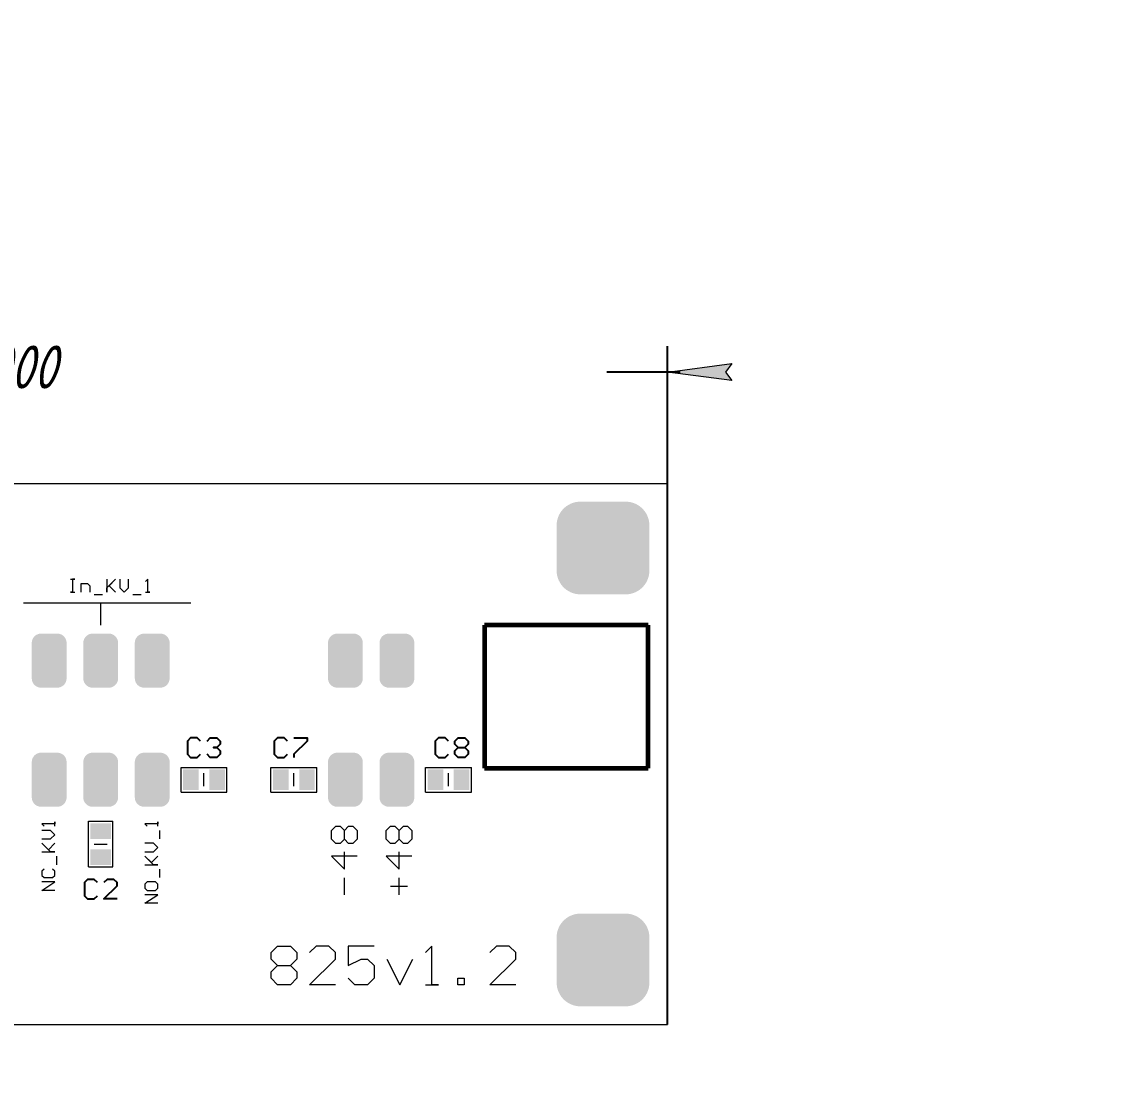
# Model space of a CAD drawing. Header units: millimetres. Extents: x 0 to 210, y 0 to 297.
# Drawn here: x 124.6 to 210, y 214.7 to 297 of the extents above; entities that cross this region are included whole.
import ezdxf

# ---------------------------------------------------------------- set-up
doc = ezdxf.new("R2010")
doc.units = ezdxf.units.MM
for name, pattern in [('K5LT32769', [0]), ('K5LT32776', [0]), ('K5LT32803', [0]), ('K5LT_BASIC', [0]), ('K5LT_THIN', [0])]:
    doc.linetypes.add(name, pattern=pattern)
doc.styles.add('KDIMTEXTSTYLE', font='GOST_AU.SHX', dxfattribs={"width": 0.96, "oblique": 15, "height": 5})
doc.dimstyles.new('KDIMSTYLE (1.00)', dxfattribs={"dimtxt": 5, "dimasz": 1, "dimexe": 2, "dimexo": 0, "dimgap": 1, "dimtad": 1, "dimtxsty": 'KDIMTEXTSTYLE', "dimsah": 1, "dimcen": 0, "dimdle": 1, "dimadec": 0, "dimazin": 0, "dimtfac": 0.667, "dimtmove": 0, "dimatfit": 3, "dimfxl": 1, "dimtvp": 1, "dimtolj": 1, "dimtzin": 0, "dimarcsym": 0})

# ---------------------------------------------------------------- blocks, each defined once
blk = doc.blocks.new('KDIMARROW_01')
blk.add_hatch(color=0).paths.add_polyline_path([(-5, -0.658), (0, 0), (-5, 0.658), (-4.5, 0)])
at = {"color": 0, "linetype": 'K5LT_THIN', "lineweight": 18}
for p, q in [((-4.5, 0), (-5, 0.658)), ((-5, 0.658), (0, 0)), ((0, 0), (-5, -0.658)), ((-5, -0.658), (-4.5, 0)), ((0, 0), (-1, 0))]:
    blk.add_line(p, q, dxfattribs=at)
blk = doc.blocks.new('U11')
at = {"color": 150, "linetype": 'K5LT_BASIC', "lineweight": 60, "true_color": 0x0080ff}
for p, q in [((173.205, 250.143), (160.505, 250.143)), ((160.505, 250.143), (160.505, 239.043)), ((173.205, 239.043), (173.205, 250.143)), ((160.505, 239.043), (173.205, 239.043))]:
    blk.add_line(p, q, dxfattribs=at)
blk = doc.blocks.new('U15')
blk.add_hatch(color=7).paths.add_polyline_path([(147.327, 238.94), (147.327, 237.346), (146.114, 237.346), (146.114, 238.94)])
blk = doc.blocks.new('U16')
blk.add_hatch(color=7).paths.add_polyline_path([(145.295, 238.94), (145.295, 237.346), (144.082, 237.346), (144.082, 238.94)])
blk = doc.blocks.new('U17')
blk.add_hatch(color=7).paths.add_polyline_path([(157.295, 238.94), (157.295, 237.346), (156.082, 237.346), (156.082, 238.94)])
blk = doc.blocks.new('U18')
blk.add_hatch(color=7).paths.add_polyline_path([(159.327, 238.94), (159.327, 237.346), (158.114, 237.346), (158.114, 238.94)])
blk = doc.blocks.new('U23')
blk.add_hatch(color=7).paths.add_polyline_path([(138.311, 238.94), (138.311, 237.346), (137.098, 237.346), (137.098, 238.94)])
blk = doc.blocks.new('U24')
blk.add_hatch(color=7).paths.add_polyline_path([(140.343, 238.94), (140.343, 237.346), (139.13, 237.346), (139.13, 238.94)])
blk = doc.blocks.new('U33')
for points in [[(133.513, 239.969), (133.54, 240.005), (135.865, 240.005), (135.899, 239.969)], [(133.54, 240.005), (133.596, 240.057), (135.816, 240.057), (135.865, 240.005)], [(133.596, 240.057), (133.629, 240.088), (135.776, 240.088), (135.816, 240.057)], [(133.629, 240.088), (133.693, 240.131), (135.72, 240.131), (135.776, 240.088)], [(133.693, 240.131), (133.73, 240.155), (135.674, 240.155), (135.72, 240.131)], [(133.73, 240.155), (133.803, 240.187), (135.612, 240.187), (135.674, 240.155)], [(133.803, 240.187), (133.841, 240.204), (135.56, 240.204), (135.612, 240.187)], [(133.841, 240.204), (133.922, 240.225), (135.497, 240.225), (135.56, 240.204)], [(133.922, 240.225), (133.958, 240.234), (135.434, 240.234), (135.497, 240.225)], [(133.958, 240.234), (134.061, 240.243), (135.377, 240.243), (135.434, 240.234)], [(134.061, 240.243), (134.079, 240.244), (135.329, 240.244), (135.377, 240.243)], [(133.353, 239.518), (133.354, 239.565), (136.052, 239.565), (136.056, 239.518)], [(133.353, 236.768), (133.353, 239.518), (136.056, 239.518), (136.056, 236.768)], [(133.354, 239.565), (133.365, 239.639), (136.046, 239.639), (136.052, 239.565)], [(133.365, 239.639), (133.372, 239.685), (136.034, 239.685), (136.046, 239.639)], [(133.372, 239.685), (133.396, 239.756), (136.016, 239.756), (136.034, 239.685)], [(133.396, 239.756), (133.41, 239.801), (135.996, 239.801), (136.016, 239.756)], [(133.41, 239.801), (133.445, 239.867), (135.966, 239.867), (135.996, 239.801)], [(133.445, 239.867), (133.467, 239.908), (135.939, 239.908), (135.966, 239.867)], [(133.467, 239.908), (133.513, 239.969), (135.899, 239.969), (135.939, 239.908)], [(133.357, 236.72), (133.353, 236.768), (136.056, 236.768), (136.054, 236.72)], [(133.363, 236.647), (133.357, 236.72), (136.054, 236.72), (136.043, 236.647)], [(133.375, 236.6), (133.363, 236.647), (136.043, 236.647), (136.036, 236.6)], [(133.393, 236.529), (133.375, 236.6), (136.036, 236.6), (136.013, 236.529)], [(133.413, 236.485), (133.393, 236.529), (136.013, 236.529), (135.999, 236.485)], [(133.442, 236.418), (133.413, 236.485), (135.999, 236.485), (135.964, 236.418)], [(133.469, 236.378), (133.442, 236.418), (135.964, 236.418), (135.942, 236.378)], [(133.509, 236.317), (133.469, 236.378), (135.942, 236.378), (135.896, 236.317)], [(133.543, 236.281), (133.509, 236.317), (135.896, 236.317), (135.869, 236.281)], [(133.592, 236.229), (133.543, 236.281), (135.869, 236.281), (135.813, 236.229)], [(133.633, 236.198), (133.592, 236.229), (135.813, 236.229), (135.78, 236.198)], [(133.689, 236.155), (133.633, 236.198), (135.78, 236.198), (135.715, 236.155)], [(133.735, 236.131), (133.689, 236.155), (135.715, 236.155), (135.679, 236.131)], [(133.797, 236.099), (133.735, 236.131), (135.679, 236.131), (135.606, 236.099)], [(133.849, 236.082), (133.797, 236.099), (135.606, 236.099), (135.568, 236.082)], [(133.912, 236.061), (133.849, 236.082), (135.568, 236.082), (135.487, 236.061)], [(133.975, 236.051), (133.912, 236.061), (135.487, 236.061), (135.45, 236.051)], [(134.032, 236.043), (133.975, 236.051), (135.45, 236.051), (135.348, 236.043)], [(134.079, 236.041), (134.032, 236.043), (135.348, 236.043), (135.329, 236.041)]]:
    blk.add_hatch(color=7).paths.add_polyline_path(points)
blk = doc.blocks.new('U34')
for points in [[(129.513, 239.969), (129.54, 240.005), (131.865, 240.005), (131.899, 239.969)], [(129.54, 240.005), (129.596, 240.057), (131.816, 240.057), (131.865, 240.005)], [(129.596, 240.057), (129.629, 240.088), (131.776, 240.088), (131.816, 240.057)], [(129.629, 240.088), (129.693, 240.131), (131.72, 240.131), (131.776, 240.088)], [(129.693, 240.131), (129.73, 240.155), (131.674, 240.155), (131.72, 240.131)], [(129.73, 240.155), (129.803, 240.187), (131.612, 240.187), (131.674, 240.155)], [(129.803, 240.187), (129.841, 240.204), (131.56, 240.204), (131.612, 240.187)], [(129.841, 240.204), (129.922, 240.225), (131.497, 240.225), (131.56, 240.204)], [(129.922, 240.225), (129.958, 240.234), (131.434, 240.234), (131.497, 240.225)], [(129.958, 240.234), (130.061, 240.243), (131.377, 240.243), (131.434, 240.234)], [(130.061, 240.243), (130.079, 240.244), (131.329, 240.244), (131.377, 240.243)], [(129.353, 239.518), (129.354, 239.565), (132.052, 239.565), (132.056, 239.518)], [(129.353, 236.768), (129.353, 239.518), (132.056, 239.518), (132.056, 236.768)], [(129.354, 239.565), (129.365, 239.639), (132.046, 239.639), (132.052, 239.565)], [(129.365, 239.639), (129.372, 239.685), (132.034, 239.685), (132.046, 239.639)], [(129.372, 239.685), (129.396, 239.756), (132.016, 239.756), (132.034, 239.685)], [(129.396, 239.756), (129.41, 239.801), (131.996, 239.801), (132.016, 239.756)], [(129.41, 239.801), (129.445, 239.867), (131.966, 239.867), (131.996, 239.801)], [(129.445, 239.867), (129.467, 239.908), (131.939, 239.908), (131.966, 239.867)], [(129.467, 239.908), (129.513, 239.969), (131.899, 239.969), (131.939, 239.908)], [(129.357, 236.72), (129.353, 236.768), (132.056, 236.768), (132.054, 236.72)], [(129.363, 236.647), (129.357, 236.72), (132.054, 236.72), (132.043, 236.647)], [(129.375, 236.6), (129.363, 236.647), (132.043, 236.647), (132.036, 236.6)], [(129.393, 236.529), (129.375, 236.6), (132.036, 236.6), (132.013, 236.529)], [(129.413, 236.485), (129.393, 236.529), (132.013, 236.529), (131.999, 236.485)], [(129.442, 236.418), (129.413, 236.485), (131.999, 236.485), (131.964, 236.418)], [(129.469, 236.378), (129.442, 236.418), (131.964, 236.418), (131.942, 236.378)], [(129.509, 236.317), (129.469, 236.378), (131.942, 236.378), (131.896, 236.317)], [(129.543, 236.281), (129.509, 236.317), (131.896, 236.317), (131.869, 236.281)], [(129.592, 236.229), (129.543, 236.281), (131.869, 236.281), (131.813, 236.229)], [(129.633, 236.198), (129.592, 236.229), (131.813, 236.229), (131.78, 236.198)], [(129.689, 236.155), (129.633, 236.198), (131.78, 236.198), (131.715, 236.155)], [(129.735, 236.131), (129.689, 236.155), (131.715, 236.155), (131.679, 236.131)], [(129.797, 236.099), (129.735, 236.131), (131.679, 236.131), (131.606, 236.099)], [(129.849, 236.082), (129.797, 236.099), (131.606, 236.099), (131.568, 236.082)], [(129.912, 236.061), (129.849, 236.082), (131.568, 236.082), (131.487, 236.061)], [(129.975, 236.051), (129.912, 236.061), (131.487, 236.061), (131.45, 236.051)], [(130.032, 236.043), (129.975, 236.051), (131.45, 236.051), (131.348, 236.043)], [(130.079, 236.041), (130.032, 236.043), (131.348, 236.043), (131.329, 236.041)]]:
    blk.add_hatch(color=7).paths.add_polyline_path(points)
blk = doc.blocks.new('U35')
for points in [[(125.513, 239.969), (125.54, 240.005), (127.865, 240.005), (127.899, 239.969)], [(125.54, 240.005), (125.596, 240.057), (127.816, 240.057), (127.865, 240.005)], [(125.596, 240.057), (125.629, 240.088), (127.776, 240.088), (127.816, 240.057)], [(125.629, 240.088), (125.693, 240.131), (127.72, 240.131), (127.776, 240.088)], [(125.693, 240.131), (125.73, 240.155), (127.674, 240.155), (127.72, 240.131)], [(125.73, 240.155), (125.803, 240.187), (127.612, 240.187), (127.674, 240.155)], [(125.803, 240.187), (125.841, 240.204), (127.56, 240.204), (127.612, 240.187)], [(125.841, 240.204), (125.922, 240.225), (127.497, 240.225), (127.56, 240.204)], [(125.922, 240.225), (125.958, 240.234), (127.434, 240.234), (127.497, 240.225)], [(125.958, 240.234), (126.061, 240.243), (127.377, 240.243), (127.434, 240.234)], [(126.061, 240.243), (126.079, 240.244), (127.329, 240.244), (127.377, 240.243)], [(125.353, 239.518), (125.354, 239.565), (128.052, 239.565), (128.056, 239.518)], [(125.353, 236.768), (125.353, 239.518), (128.056, 239.518), (128.056, 236.768)], [(125.354, 239.565), (125.365, 239.639), (128.046, 239.639), (128.052, 239.565)], [(125.365, 239.639), (125.372, 239.685), (128.034, 239.685), (128.046, 239.639)], [(125.372, 239.685), (125.396, 239.756), (128.016, 239.756), (128.034, 239.685)], [(125.396, 239.756), (125.41, 239.801), (127.996, 239.801), (128.016, 239.756)], [(125.41, 239.801), (125.445, 239.867), (127.966, 239.867), (127.996, 239.801)], [(125.445, 239.867), (125.467, 239.908), (127.939, 239.908), (127.966, 239.867)], [(125.467, 239.908), (125.513, 239.969), (127.899, 239.969), (127.939, 239.908)], [(125.357, 236.72), (125.353, 236.768), (128.056, 236.768), (128.054, 236.72)], [(125.363, 236.647), (125.357, 236.72), (128.054, 236.72), (128.043, 236.647)], [(125.375, 236.6), (125.363, 236.647), (128.043, 236.647), (128.036, 236.6)], [(125.393, 236.529), (125.375, 236.6), (128.036, 236.6), (128.013, 236.529)], [(125.413, 236.485), (125.393, 236.529), (128.013, 236.529), (127.999, 236.485)], [(125.442, 236.418), (125.413, 236.485), (127.999, 236.485), (127.964, 236.418)], [(125.469, 236.378), (125.442, 236.418), (127.964, 236.418), (127.942, 236.378)], [(125.509, 236.317), (125.469, 236.378), (127.942, 236.378), (127.896, 236.317)], [(125.543, 236.281), (125.509, 236.317), (127.896, 236.317), (127.869, 236.281)], [(125.592, 236.229), (125.543, 236.281), (127.869, 236.281), (127.813, 236.229)], [(125.633, 236.198), (125.592, 236.229), (127.813, 236.229), (127.78, 236.198)], [(125.689, 236.155), (125.633, 236.198), (127.78, 236.198), (127.715, 236.155)], [(125.735, 236.131), (125.689, 236.155), (127.715, 236.155), (127.679, 236.131)], [(125.797, 236.099), (125.735, 236.131), (127.679, 236.131), (127.606, 236.099)], [(125.849, 236.082), (125.797, 236.099), (127.606, 236.099), (127.568, 236.082)], [(125.912, 236.061), (125.849, 236.082), (127.568, 236.082), (127.487, 236.061)], [(125.975, 236.051), (125.912, 236.061), (127.487, 236.061), (127.45, 236.051)], [(126.032, 236.043), (125.975, 236.051), (127.45, 236.051), (127.348, 236.043)], [(126.079, 236.041), (126.032, 236.043), (127.348, 236.043), (127.329, 236.041)]]:
    blk.add_hatch(color=7).paths.add_polyline_path(points)
blk = doc.blocks.new('U36')
for points in [[(129.693, 249.381), (129.73, 249.405), (131.674, 249.405), (131.72, 249.381)], [(129.73, 249.405), (129.803, 249.437), (131.612, 249.437), (131.674, 249.405)], [(129.803, 249.437), (129.841, 249.454), (131.56, 249.454), (131.612, 249.437)], [(129.841, 249.454), (129.922, 249.475), (131.497, 249.475), (131.56, 249.454)], [(129.922, 249.475), (129.958, 249.484), (131.434, 249.484), (131.497, 249.475)], [(129.958, 249.484), (130.061, 249.493), (131.377, 249.493), (131.434, 249.484)], [(130.061, 249.493), (130.079, 249.494), (131.329, 249.494), (131.377, 249.493)], [(129.353, 248.768), (129.354, 248.815), (132.052, 248.815), (132.056, 248.768)], [(129.353, 246.018), (129.353, 248.768), (132.056, 248.768), (132.056, 246.018)], [(129.354, 248.815), (129.365, 248.889), (132.046, 248.889), (132.052, 248.815)], [(129.365, 248.889), (129.372, 248.935), (132.034, 248.935), (132.046, 248.889)], [(129.372, 248.935), (129.396, 249.006), (132.016, 249.006), (132.034, 248.935)], [(129.396, 249.006), (129.41, 249.051), (131.996, 249.051), (132.016, 249.006)], [(129.41, 249.051), (129.445, 249.117), (131.966, 249.117), (131.996, 249.051)], [(129.445, 249.117), (129.467, 249.158), (131.939, 249.158), (131.966, 249.117)], [(129.467, 249.158), (129.513, 249.219), (131.899, 249.219), (131.939, 249.158)], [(129.513, 249.219), (129.54, 249.255), (131.865, 249.255), (131.899, 249.219)], [(129.54, 249.255), (129.596, 249.307), (131.816, 249.307), (131.865, 249.255)], [(129.596, 249.307), (129.629, 249.338), (131.776, 249.338), (131.816, 249.307)], [(129.629, 249.338), (129.693, 249.381), (131.72, 249.381), (131.776, 249.338)], [(129.357, 245.97), (129.353, 246.018), (132.056, 246.018), (132.054, 245.97)], [(129.363, 245.897), (129.357, 245.97), (132.054, 245.97), (132.043, 245.897)], [(129.375, 245.85), (129.363, 245.897), (132.043, 245.897), (132.036, 245.85)], [(129.393, 245.779), (129.375, 245.85), (132.036, 245.85), (132.013, 245.779)], [(129.413, 245.735), (129.393, 245.779), (132.013, 245.779), (131.999, 245.735)], [(129.442, 245.668), (129.413, 245.735), (131.999, 245.735), (131.964, 245.668)], [(129.469, 245.628), (129.442, 245.668), (131.964, 245.668), (131.942, 245.628)], [(129.509, 245.567), (129.469, 245.628), (131.942, 245.628), (131.896, 245.567)], [(129.543, 245.531), (129.509, 245.567), (131.896, 245.567), (131.869, 245.531)], [(129.592, 245.479), (129.543, 245.531), (131.869, 245.531), (131.813, 245.479)], [(129.633, 245.448), (129.592, 245.479), (131.813, 245.479), (131.78, 245.448)], [(129.689, 245.405), (129.633, 245.448), (131.78, 245.448), (131.715, 245.405)], [(129.735, 245.381), (129.689, 245.405), (131.715, 245.405), (131.679, 245.381)], [(129.797, 245.349), (129.735, 245.381), (131.679, 245.381), (131.606, 245.349)], [(129.849, 245.332), (129.797, 245.349), (131.606, 245.349), (131.568, 245.332)], [(129.912, 245.311), (129.849, 245.332), (131.568, 245.332), (131.487, 245.311)], [(129.975, 245.301), (129.912, 245.311), (131.487, 245.311), (131.45, 245.301)], [(130.032, 245.293), (129.975, 245.301), (131.45, 245.301), (131.348, 245.293)], [(130.079, 245.291), (130.032, 245.293), (131.348, 245.293), (131.329, 245.291)]]:
    blk.add_hatch(color=7).paths.add_polyline_path(points)
blk = doc.blocks.new('U37')
for points in [[(133.693, 249.381), (133.73, 249.405), (135.674, 249.405), (135.72, 249.381)], [(133.73, 249.405), (133.803, 249.437), (135.612, 249.437), (135.674, 249.405)], [(133.803, 249.437), (133.841, 249.454), (135.56, 249.454), (135.612, 249.437)], [(133.841, 249.454), (133.922, 249.475), (135.497, 249.475), (135.56, 249.454)], [(133.922, 249.475), (133.958, 249.484), (135.434, 249.484), (135.497, 249.475)], [(133.958, 249.484), (134.061, 249.493), (135.377, 249.493), (135.434, 249.484)], [(134.061, 249.493), (134.079, 249.494), (135.329, 249.494), (135.377, 249.493)], [(133.353, 248.768), (133.354, 248.815), (136.052, 248.815), (136.056, 248.768)], [(133.353, 246.018), (133.353, 248.768), (136.056, 248.768), (136.056, 246.018)], [(133.354, 248.815), (133.365, 248.889), (136.046, 248.889), (136.052, 248.815)], [(133.365, 248.889), (133.372, 248.935), (136.034, 248.935), (136.046, 248.889)], [(133.372, 248.935), (133.396, 249.006), (136.016, 249.006), (136.034, 248.935)], [(133.396, 249.006), (133.41, 249.051), (135.996, 249.051), (136.016, 249.006)], [(133.41, 249.051), (133.445, 249.117), (135.966, 249.117), (135.996, 249.051)], [(133.445, 249.117), (133.467, 249.158), (135.939, 249.158), (135.966, 249.117)], [(133.467, 249.158), (133.513, 249.219), (135.899, 249.219), (135.939, 249.158)], [(133.513, 249.219), (133.54, 249.255), (135.865, 249.255), (135.899, 249.219)], [(133.54, 249.255), (133.596, 249.307), (135.816, 249.307), (135.865, 249.255)], [(133.596, 249.307), (133.629, 249.338), (135.776, 249.338), (135.816, 249.307)], [(133.629, 249.338), (133.693, 249.381), (135.72, 249.381), (135.776, 249.338)], [(133.357, 245.97), (133.353, 246.018), (136.056, 246.018), (136.054, 245.97)], [(133.363, 245.897), (133.357, 245.97), (136.054, 245.97), (136.043, 245.897)], [(133.375, 245.85), (133.363, 245.897), (136.043, 245.897), (136.036, 245.85)], [(133.393, 245.779), (133.375, 245.85), (136.036, 245.85), (136.013, 245.779)], [(133.413, 245.735), (133.393, 245.779), (136.013, 245.779), (135.999, 245.735)], [(133.442, 245.668), (133.413, 245.735), (135.999, 245.735), (135.964, 245.668)], [(133.469, 245.628), (133.442, 245.668), (135.964, 245.668), (135.942, 245.628)], [(133.509, 245.567), (133.469, 245.628), (135.942, 245.628), (135.896, 245.567)], [(133.543, 245.531), (133.509, 245.567), (135.896, 245.567), (135.869, 245.531)], [(133.592, 245.479), (133.543, 245.531), (135.869, 245.531), (135.813, 245.479)], [(133.633, 245.448), (133.592, 245.479), (135.813, 245.479), (135.78, 245.448)], [(133.689, 245.405), (133.633, 245.448), (135.78, 245.448), (135.715, 245.405)], [(133.735, 245.381), (133.689, 245.405), (135.715, 245.405), (135.679, 245.381)], [(133.797, 245.349), (133.735, 245.381), (135.679, 245.381), (135.606, 245.349)], [(133.849, 245.332), (133.797, 245.349), (135.606, 245.349), (135.568, 245.332)], [(133.912, 245.311), (133.849, 245.332), (135.568, 245.332), (135.487, 245.311)], [(133.975, 245.301), (133.912, 245.311), (135.487, 245.311), (135.45, 245.301)], [(134.032, 245.293), (133.975, 245.301), (135.45, 245.301), (135.348, 245.293)], [(134.079, 245.291), (134.032, 245.293), (135.348, 245.293), (135.329, 245.291)]]:
    blk.add_hatch(color=7).paths.add_polyline_path(points)
blk = doc.blocks.new('U38')
for points in [[(125.693, 249.381), (125.73, 249.405), (127.674, 249.405), (127.72, 249.381)], [(125.73, 249.405), (125.803, 249.437), (127.612, 249.437), (127.674, 249.405)], [(125.803, 249.437), (125.841, 249.454), (127.56, 249.454), (127.612, 249.437)], [(125.841, 249.454), (125.922, 249.475), (127.497, 249.475), (127.56, 249.454)], [(125.922, 249.475), (125.958, 249.484), (127.434, 249.484), (127.497, 249.475)], [(125.958, 249.484), (126.061, 249.493), (127.377, 249.493), (127.434, 249.484)], [(126.061, 249.493), (126.079, 249.494), (127.329, 249.494), (127.377, 249.493)], [(125.353, 248.768), (125.354, 248.815), (128.052, 248.815), (128.056, 248.768)], [(125.353, 246.018), (125.353, 248.768), (128.056, 248.768), (128.056, 246.018)], [(125.354, 248.815), (125.365, 248.889), (128.046, 248.889), (128.052, 248.815)], [(125.365, 248.889), (125.372, 248.935), (128.034, 248.935), (128.046, 248.889)], [(125.372, 248.935), (125.396, 249.006), (128.016, 249.006), (128.034, 248.935)], [(125.396, 249.006), (125.41, 249.051), (127.996, 249.051), (128.016, 249.006)], [(125.41, 249.051), (125.445, 249.117), (127.966, 249.117), (127.996, 249.051)], [(125.445, 249.117), (125.467, 249.158), (127.939, 249.158), (127.966, 249.117)], [(125.467, 249.158), (125.513, 249.219), (127.899, 249.219), (127.939, 249.158)], [(125.513, 249.219), (125.54, 249.255), (127.865, 249.255), (127.899, 249.219)], [(125.54, 249.255), (125.596, 249.307), (127.816, 249.307), (127.865, 249.255)], [(125.596, 249.307), (125.629, 249.338), (127.776, 249.338), (127.816, 249.307)], [(125.629, 249.338), (125.693, 249.381), (127.72, 249.381), (127.776, 249.338)], [(125.357, 245.97), (125.353, 246.018), (128.056, 246.018), (128.054, 245.97)], [(125.363, 245.897), (125.357, 245.97), (128.054, 245.97), (128.043, 245.897)], [(125.375, 245.85), (125.363, 245.897), (128.043, 245.897), (128.036, 245.85)], [(125.393, 245.779), (125.375, 245.85), (128.036, 245.85), (128.013, 245.779)], [(125.413, 245.735), (125.393, 245.779), (128.013, 245.779), (127.999, 245.735)], [(125.442, 245.668), (125.413, 245.735), (127.999, 245.735), (127.964, 245.668)], [(125.469, 245.628), (125.442, 245.668), (127.964, 245.668), (127.942, 245.628)], [(125.509, 245.567), (125.469, 245.628), (127.942, 245.628), (127.896, 245.567)], [(125.543, 245.531), (125.509, 245.567), (127.896, 245.567), (127.869, 245.531)], [(125.592, 245.479), (125.543, 245.531), (127.869, 245.531), (127.813, 245.479)], [(125.633, 245.448), (125.592, 245.479), (127.813, 245.479), (127.78, 245.448)], [(125.689, 245.405), (125.633, 245.448), (127.78, 245.448), (127.715, 245.405)], [(125.735, 245.381), (125.689, 245.405), (127.715, 245.405), (127.679, 245.381)], [(125.797, 245.349), (125.735, 245.381), (127.679, 245.381), (127.606, 245.349)], [(125.849, 245.332), (125.797, 245.349), (127.606, 245.349), (127.568, 245.332)], [(125.912, 245.311), (125.849, 245.332), (127.568, 245.332), (127.487, 245.311)], [(125.975, 245.301), (125.912, 245.311), (127.487, 245.311), (127.45, 245.301)], [(126.032, 245.293), (125.975, 245.301), (127.45, 245.301), (127.348, 245.293)], [(126.079, 245.291), (126.032, 245.293), (127.348, 245.293), (127.329, 245.291)]]:
    blk.add_hatch(color=7).paths.add_polyline_path(points)
blk = doc.blocks.new('U45')
for points in [[(148.693, 249.381), (148.73, 249.405), (150.674, 249.405), (150.72, 249.381)], [(148.73, 249.405), (148.803, 249.437), (150.612, 249.437), (150.674, 249.405)], [(148.803, 249.437), (148.841, 249.454), (150.56, 249.454), (150.612, 249.437)], [(148.841, 249.454), (148.922, 249.475), (150.497, 249.475), (150.56, 249.454)], [(148.922, 249.475), (148.958, 249.484), (150.434, 249.484), (150.497, 249.475)], [(148.958, 249.484), (149.061, 249.493), (150.377, 249.493), (150.434, 249.484)], [(149.061, 249.493), (149.079, 249.494), (150.329, 249.494), (150.377, 249.493)], [(148.353, 248.768), (148.354, 248.815), (151.052, 248.815), (151.056, 248.768)], [(148.353, 246.018), (148.353, 248.768), (151.056, 248.768), (151.056, 246.018)], [(148.354, 248.815), (148.365, 248.889), (151.046, 248.889), (151.052, 248.815)], [(148.365, 248.889), (148.372, 248.935), (151.034, 248.935), (151.046, 248.889)], [(148.372, 248.935), (148.396, 249.006), (151.016, 249.006), (151.034, 248.935)], [(148.396, 249.006), (148.41, 249.051), (150.996, 249.051), (151.016, 249.006)], [(148.41, 249.051), (148.445, 249.117), (150.966, 249.117), (150.996, 249.051)], [(148.445, 249.117), (148.467, 249.158), (150.939, 249.158), (150.966, 249.117)], [(148.467, 249.158), (148.513, 249.219), (150.899, 249.219), (150.939, 249.158)], [(148.513, 249.219), (148.54, 249.255), (150.865, 249.255), (150.899, 249.219)], [(148.54, 249.255), (148.596, 249.307), (150.816, 249.307), (150.865, 249.255)], [(148.596, 249.307), (148.629, 249.338), (150.776, 249.338), (150.816, 249.307)], [(148.629, 249.338), (148.693, 249.381), (150.72, 249.381), (150.776, 249.338)], [(148.357, 245.97), (148.353, 246.018), (151.056, 246.018), (151.054, 245.97)], [(148.363, 245.897), (148.357, 245.97), (151.054, 245.97), (151.043, 245.897)], [(148.375, 245.85), (148.363, 245.897), (151.043, 245.897), (151.036, 245.85)], [(148.393, 245.779), (148.375, 245.85), (151.036, 245.85), (151.013, 245.779)], [(148.413, 245.735), (148.393, 245.779), (151.013, 245.779), (150.999, 245.735)], [(148.442, 245.668), (148.413, 245.735), (150.999, 245.735), (150.964, 245.668)], [(148.469, 245.628), (148.442, 245.668), (150.964, 245.668), (150.942, 245.628)], [(148.509, 245.567), (148.469, 245.628), (150.942, 245.628), (150.896, 245.567)], [(148.543, 245.531), (148.509, 245.567), (150.896, 245.567), (150.869, 245.531)], [(148.592, 245.479), (148.543, 245.531), (150.869, 245.531), (150.813, 245.479)], [(148.633, 245.448), (148.592, 245.479), (150.813, 245.479), (150.78, 245.448)], [(148.689, 245.405), (148.633, 245.448), (150.78, 245.448), (150.715, 245.405)], [(148.735, 245.381), (148.689, 245.405), (150.715, 245.405), (150.679, 245.381)], [(148.797, 245.349), (148.735, 245.381), (150.679, 245.381), (150.606, 245.349)], [(148.849, 245.332), (148.797, 245.349), (150.606, 245.349), (150.568, 245.332)], [(148.912, 245.311), (148.849, 245.332), (150.568, 245.332), (150.487, 245.311)], [(148.975, 245.301), (148.912, 245.311), (150.487, 245.311), (150.45, 245.301)], [(149.032, 245.293), (148.975, 245.301), (150.45, 245.301), (150.348, 245.293)], [(149.079, 245.291), (149.032, 245.293), (150.348, 245.293), (150.329, 245.291)]]:
    blk.add_hatch(color=7).paths.add_polyline_path(points)
blk = doc.blocks.new('U46')
for points in [[(152.693, 249.381), (152.73, 249.405), (154.674, 249.405), (154.72, 249.381)], [(152.73, 249.405), (152.803, 249.437), (154.612, 249.437), (154.674, 249.405)], [(152.803, 249.437), (152.841, 249.454), (154.56, 249.454), (154.612, 249.437)], [(152.841, 249.454), (152.922, 249.475), (154.497, 249.475), (154.56, 249.454)], [(152.922, 249.475), (152.958, 249.484), (154.434, 249.484), (154.497, 249.475)], [(152.958, 249.484), (153.061, 249.493), (154.377, 249.493), (154.434, 249.484)], [(153.061, 249.493), (153.079, 249.494), (154.329, 249.494), (154.377, 249.493)], [(152.353, 248.768), (152.354, 248.815), (155.052, 248.815), (155.056, 248.768)], [(152.353, 246.018), (152.353, 248.768), (155.056, 248.768), (155.056, 246.018)], [(152.354, 248.815), (152.365, 248.889), (155.046, 248.889), (155.052, 248.815)], [(152.365, 248.889), (152.372, 248.935), (155.034, 248.935), (155.046, 248.889)], [(152.372, 248.935), (152.396, 249.006), (155.016, 249.006), (155.034, 248.935)], [(152.396, 249.006), (152.41, 249.051), (154.996, 249.051), (155.016, 249.006)], [(152.41, 249.051), (152.445, 249.117), (154.966, 249.117), (154.996, 249.051)], [(152.445, 249.117), (152.467, 249.158), (154.939, 249.158), (154.966, 249.117)], [(152.467, 249.158), (152.513, 249.219), (154.899, 249.219), (154.939, 249.158)], [(152.513, 249.219), (152.54, 249.255), (154.865, 249.255), (154.899, 249.219)], [(152.54, 249.255), (152.596, 249.307), (154.816, 249.307), (154.865, 249.255)], [(152.596, 249.307), (152.629, 249.338), (154.776, 249.338), (154.816, 249.307)], [(152.629, 249.338), (152.693, 249.381), (154.72, 249.381), (154.776, 249.338)], [(152.357, 245.97), (152.353, 246.018), (155.056, 246.018), (155.054, 245.97)], [(152.363, 245.897), (152.357, 245.97), (155.054, 245.97), (155.043, 245.897)], [(152.375, 245.85), (152.363, 245.897), (155.043, 245.897), (155.036, 245.85)], [(152.393, 245.779), (152.375, 245.85), (155.036, 245.85), (155.013, 245.779)], [(152.413, 245.735), (152.393, 245.779), (155.013, 245.779), (154.999, 245.735)], [(152.442, 245.668), (152.413, 245.735), (154.999, 245.735), (154.964, 245.668)], [(152.469, 245.628), (152.442, 245.668), (154.964, 245.668), (154.942, 245.628)], [(152.509, 245.567), (152.469, 245.628), (154.942, 245.628), (154.896, 245.567)], [(152.543, 245.531), (152.509, 245.567), (154.896, 245.567), (154.869, 245.531)], [(152.592, 245.479), (152.543, 245.531), (154.869, 245.531), (154.813, 245.479)], [(152.633, 245.448), (152.592, 245.479), (154.813, 245.479), (154.78, 245.448)], [(152.689, 245.405), (152.633, 245.448), (154.78, 245.448), (154.715, 245.405)], [(152.735, 245.381), (152.689, 245.405), (154.715, 245.405), (154.679, 245.381)], [(152.797, 245.349), (152.735, 245.381), (154.679, 245.381), (154.606, 245.349)], [(152.849, 245.332), (152.797, 245.349), (154.606, 245.349), (154.568, 245.332)], [(152.912, 245.311), (152.849, 245.332), (154.568, 245.332), (154.487, 245.311)], [(152.975, 245.301), (152.912, 245.311), (154.487, 245.311), (154.45, 245.301)], [(153.032, 245.293), (152.975, 245.301), (154.45, 245.301), (154.348, 245.293)], [(153.079, 245.291), (153.032, 245.293), (154.348, 245.293), (154.329, 245.291)]]:
    blk.add_hatch(color=7).paths.add_polyline_path(points)
blk = doc.blocks.new('U47')
for points in [[(148.513, 239.969), (148.54, 240.005), (150.865, 240.005), (150.899, 239.969)], [(148.54, 240.005), (148.596, 240.057), (150.816, 240.057), (150.865, 240.005)], [(148.596, 240.057), (148.629, 240.088), (150.776, 240.088), (150.816, 240.057)], [(148.629, 240.088), (148.693, 240.131), (150.72, 240.131), (150.776, 240.088)], [(148.693, 240.131), (148.73, 240.155), (150.674, 240.155), (150.72, 240.131)], [(148.73, 240.155), (148.803, 240.187), (150.612, 240.187), (150.674, 240.155)], [(148.803, 240.187), (148.841, 240.204), (150.56, 240.204), (150.612, 240.187)], [(148.841, 240.204), (148.922, 240.225), (150.497, 240.225), (150.56, 240.204)], [(148.922, 240.225), (148.958, 240.234), (150.434, 240.234), (150.497, 240.225)], [(148.958, 240.234), (149.061, 240.243), (150.377, 240.243), (150.434, 240.234)], [(149.061, 240.243), (149.079, 240.244), (150.329, 240.244), (150.377, 240.243)], [(148.353, 239.518), (148.354, 239.565), (151.052, 239.565), (151.056, 239.518)], [(148.353, 236.768), (148.353, 239.518), (151.056, 239.518), (151.056, 236.768)], [(148.354, 239.565), (148.365, 239.639), (151.046, 239.639), (151.052, 239.565)], [(148.365, 239.639), (148.372, 239.685), (151.034, 239.685), (151.046, 239.639)], [(148.372, 239.685), (148.396, 239.756), (151.016, 239.756), (151.034, 239.685)], [(148.396, 239.756), (148.41, 239.801), (150.996, 239.801), (151.016, 239.756)], [(148.41, 239.801), (148.445, 239.867), (150.966, 239.867), (150.996, 239.801)], [(148.445, 239.867), (148.467, 239.908), (150.939, 239.908), (150.966, 239.867)], [(148.467, 239.908), (148.513, 239.969), (150.899, 239.969), (150.939, 239.908)], [(148.357, 236.72), (148.353, 236.768), (151.056, 236.768), (151.054, 236.72)], [(148.363, 236.647), (148.357, 236.72), (151.054, 236.72), (151.043, 236.647)], [(148.375, 236.6), (148.363, 236.647), (151.043, 236.647), (151.036, 236.6)], [(148.393, 236.529), (148.375, 236.6), (151.036, 236.6), (151.013, 236.529)], [(148.413, 236.485), (148.393, 236.529), (151.013, 236.529), (150.999, 236.485)], [(148.442, 236.418), (148.413, 236.485), (150.999, 236.485), (150.964, 236.418)], [(148.469, 236.378), (148.442, 236.418), (150.964, 236.418), (150.942, 236.378)], [(148.509, 236.317), (148.469, 236.378), (150.942, 236.378), (150.896, 236.317)], [(148.543, 236.281), (148.509, 236.317), (150.896, 236.317), (150.869, 236.281)], [(148.592, 236.229), (148.543, 236.281), (150.869, 236.281), (150.813, 236.229)], [(148.633, 236.198), (148.592, 236.229), (150.813, 236.229), (150.78, 236.198)], [(148.689, 236.155), (148.633, 236.198), (150.78, 236.198), (150.715, 236.155)], [(148.735, 236.131), (148.689, 236.155), (150.715, 236.155), (150.679, 236.131)], [(148.797, 236.099), (148.735, 236.131), (150.679, 236.131), (150.606, 236.099)], [(148.849, 236.082), (148.797, 236.099), (150.606, 236.099), (150.568, 236.082)], [(148.912, 236.061), (148.849, 236.082), (150.568, 236.082), (150.487, 236.061)], [(148.975, 236.051), (148.912, 236.061), (150.487, 236.061), (150.45, 236.051)], [(149.032, 236.043), (148.975, 236.051), (150.45, 236.051), (150.348, 236.043)], [(149.079, 236.041), (149.032, 236.043), (150.348, 236.043), (150.329, 236.041)]]:
    blk.add_hatch(color=7).paths.add_polyline_path(points)
blk = doc.blocks.new('U48')
for points in [[(152.513, 239.969), (152.54, 240.005), (154.865, 240.005), (154.899, 239.969)], [(152.54, 240.005), (152.596, 240.057), (154.816, 240.057), (154.865, 240.005)], [(152.596, 240.057), (152.629, 240.088), (154.776, 240.088), (154.816, 240.057)], [(152.629, 240.088), (152.693, 240.131), (154.72, 240.131), (154.776, 240.088)], [(152.693, 240.131), (152.73, 240.155), (154.674, 240.155), (154.72, 240.131)], [(152.73, 240.155), (152.803, 240.187), (154.612, 240.187), (154.674, 240.155)], [(152.803, 240.187), (152.841, 240.204), (154.56, 240.204), (154.612, 240.187)], [(152.841, 240.204), (152.922, 240.225), (154.497, 240.225), (154.56, 240.204)], [(152.922, 240.225), (152.958, 240.234), (154.434, 240.234), (154.497, 240.225)], [(152.958, 240.234), (153.061, 240.243), (154.377, 240.243), (154.434, 240.234)], [(153.061, 240.243), (153.079, 240.244), (154.329, 240.244), (154.377, 240.243)], [(152.353, 239.518), (152.354, 239.565), (155.052, 239.565), (155.056, 239.518)], [(152.353, 236.768), (152.353, 239.518), (155.056, 239.518), (155.056, 236.768)], [(152.354, 239.565), (152.365, 239.639), (155.046, 239.639), (155.052, 239.565)], [(152.365, 239.639), (152.372, 239.685), (155.034, 239.685), (155.046, 239.639)], [(152.372, 239.685), (152.396, 239.756), (155.016, 239.756), (155.034, 239.685)], [(152.396, 239.756), (152.41, 239.801), (154.996, 239.801), (155.016, 239.756)], [(152.41, 239.801), (152.445, 239.867), (154.966, 239.867), (154.996, 239.801)], [(152.445, 239.867), (152.467, 239.908), (154.939, 239.908), (154.966, 239.867)], [(152.467, 239.908), (152.513, 239.969), (154.899, 239.969), (154.939, 239.908)], [(152.357, 236.72), (152.353, 236.768), (155.056, 236.768), (155.054, 236.72)], [(152.363, 236.647), (152.357, 236.72), (155.054, 236.72), (155.043, 236.647)], [(152.375, 236.6), (152.363, 236.647), (155.043, 236.647), (155.036, 236.6)], [(152.393, 236.529), (152.375, 236.6), (155.036, 236.6), (155.013, 236.529)], [(152.413, 236.485), (152.393, 236.529), (155.013, 236.529), (154.999, 236.485)], [(152.442, 236.418), (152.413, 236.485), (154.999, 236.485), (154.964, 236.418)], [(152.469, 236.378), (152.442, 236.418), (154.964, 236.418), (154.942, 236.378)], [(152.509, 236.317), (152.469, 236.378), (154.942, 236.378), (154.896, 236.317)], [(152.543, 236.281), (152.509, 236.317), (154.896, 236.317), (154.869, 236.281)], [(152.592, 236.229), (152.543, 236.281), (154.869, 236.281), (154.813, 236.229)], [(152.633, 236.198), (152.592, 236.229), (154.813, 236.229), (154.78, 236.198)], [(152.689, 236.155), (152.633, 236.198), (154.78, 236.198), (154.715, 236.155)], [(152.735, 236.131), (152.689, 236.155), (154.715, 236.155), (154.679, 236.131)], [(152.797, 236.099), (152.735, 236.131), (154.679, 236.131), (154.606, 236.099)], [(152.849, 236.082), (152.797, 236.099), (154.606, 236.099), (154.568, 236.082)], [(152.912, 236.061), (152.849, 236.082), (154.568, 236.082), (154.487, 236.061)], [(152.975, 236.051), (152.912, 236.061), (154.487, 236.061), (154.45, 236.051)], [(153.032, 236.043), (152.975, 236.051), (154.45, 236.051), (154.348, 236.043)], [(153.079, 236.041), (153.032, 236.043), (154.348, 236.043), (154.329, 236.041)]]:
    blk.add_hatch(color=7).paths.add_polyline_path(points)
blk = doc.blocks.new('U51')
blk.add_hatch(color=7).paths.add_polyline_path([(131.501, 234.765), (131.501, 233.552), (129.907, 233.552), (129.907, 234.765)])
blk = doc.blocks.new('U52')
blk.add_hatch(color=7).paths.add_polyline_path([(131.501, 232.733), (131.501, 231.52), (129.907, 231.52), (129.907, 232.733)])
blk = doc.blocks.new('U53')
for points in [[(166.579, 227.132), (166.715, 227.268), (172.694, 227.268), (172.83, 227.132)], [(166.715, 227.268), (166.716, 227.269), (172.693, 227.269), (172.694, 227.268)], [(166.716, 227.269), (166.866, 227.391), (172.543, 227.391), (172.693, 227.269)], [(166.866, 227.391), (166.867, 227.391), (172.542, 227.391), (172.543, 227.391)], [(166.867, 227.391), (167.028, 227.496), (172.38, 227.496), (172.542, 227.391)], [(167.028, 227.496), (167.03, 227.497), (172.379, 227.497), (172.38, 227.496)], [(167.03, 227.497), (167.201, 227.584), (172.208, 227.584), (172.379, 227.497)], [(167.201, 227.584), (167.202, 227.585), (172.207, 227.585), (172.208, 227.584)], [(167.202, 227.585), (167.382, 227.654), (172.027, 227.654), (172.207, 227.585)], [(167.382, 227.654), (167.384, 227.654), (172.026, 227.654), (172.027, 227.654)], [(167.384, 227.654), (167.569, 227.704), (171.839, 227.704), (172.026, 227.654)], [(167.569, 227.704), (167.571, 227.704), (171.838, 227.704), (171.839, 227.704)], [(167.571, 227.704), (167.761, 227.734), (171.648, 227.734), (171.838, 227.704)], [(167.761, 227.734), (167.764, 227.734), (171.647, 227.734), (171.648, 227.734)], [(167.764, 227.734), (167.954, 227.744), (171.454, 227.744), (171.647, 227.734)], [(166.143, 226.278), (166.193, 226.464), (173.216, 226.464), (173.266, 226.278)], [(166.193, 226.464), (166.194, 226.465), (173.215, 226.465), (173.216, 226.464)], [(166.194, 226.465), (166.262, 226.645), (173.146, 226.645), (173.215, 226.465)], [(166.262, 226.645), (166.263, 226.646), (173.146, 226.646), (173.146, 226.645)], [(166.263, 226.646), (166.35, 226.818), (173.058, 226.818), (173.146, 226.646)], [(166.35, 226.818), (166.351, 226.819), (173.058, 226.819), (173.058, 226.818)], [(166.351, 226.819), (166.456, 226.981), (172.953, 226.981), (173.058, 226.819)], [(166.456, 226.981), (166.457, 226.982), (172.952, 226.982), (172.953, 226.981)], [(166.457, 226.982), (166.578, 227.131), (172.831, 227.131), (172.952, 226.982)], [(166.578, 227.131), (166.579, 227.132), (172.83, 227.132), (172.831, 227.131)], [(166.103, 225.893), (166.113, 226.085), (173.296, 226.085), (173.306, 225.893)], [(166.103, 222.393), (166.103, 225.893), (173.306, 225.893), (173.306, 222.393)], [(166.113, 226.087), (166.143, 226.277), (173.266, 226.277), (173.296, 226.087)], [(166.113, 226.085), (166.113, 226.087), (173.296, 226.087), (173.296, 226.085)], [(166.143, 226.277), (166.143, 226.278), (173.266, 226.278), (173.266, 226.277)], [(166.113, 222.201), (166.103, 222.393), (173.306, 222.393), (173.296, 222.201)], [(166.113, 222.199), (166.113, 222.201), (173.296, 222.201), (173.296, 222.199)], [(166.143, 222.009), (166.113, 222.199), (173.296, 222.199), (173.266, 222.009)], [(166.143, 222.008), (166.143, 222.009), (173.266, 222.009), (173.265, 222.008)], [(166.193, 221.822), (166.143, 222.008), (173.265, 222.008), (173.216, 221.822)], [(166.194, 221.82), (166.193, 221.822), (173.216, 221.822), (173.215, 221.82)], [(166.263, 221.641), (166.194, 221.82), (173.215, 221.82), (173.146, 221.641)], [(166.263, 221.639), (166.263, 221.641), (173.146, 221.641), (173.146, 221.639)], [(166.351, 221.468), (166.263, 221.639), (173.146, 221.639), (173.058, 221.468)], [(166.351, 221.467), (166.351, 221.468), (173.058, 221.468), (173.058, 221.467)], [(166.456, 221.305), (166.351, 221.467), (173.058, 221.467), (172.953, 221.305)], [(166.457, 221.304), (166.456, 221.305), (172.953, 221.305), (172.952, 221.304)], [(166.578, 221.154), (166.457, 221.304), (172.952, 221.304), (172.831, 221.154)], [(166.579, 221.153), (166.578, 221.154), (172.831, 221.154), (172.83, 221.153)], [(166.715, 221.017), (166.579, 221.153), (172.83, 221.153), (172.694, 221.017)], [(166.716, 221.016), (166.715, 221.017), (172.694, 221.017), (172.693, 221.016)], [(166.866, 220.895), (166.716, 221.016), (172.693, 221.016), (172.543, 220.895)], [(166.867, 220.894), (166.866, 220.895), (172.543, 220.895), (172.542, 220.894)], [(167.028, 220.79), (166.867, 220.894), (172.542, 220.894), (172.381, 220.79)], [(167.029, 220.789), (167.028, 220.79), (172.381, 220.79), (172.379, 220.789)], [(167.201, 220.701), (167.029, 220.789), (172.379, 220.789), (172.208, 220.701)], [(167.202, 220.701), (167.201, 220.701), (172.208, 220.701), (172.206, 220.701)], [(167.382, 220.632), (167.202, 220.701), (172.206, 220.701), (172.027, 220.632)], [(167.383, 220.632), (167.382, 220.632), (172.027, 220.632), (172.025, 220.632)], [(167.57, 220.582), (167.383, 220.632), (172.025, 220.632), (171.84, 220.582)], [(167.571, 220.581), (167.57, 220.582), (171.84, 220.582), (171.838, 220.581)], [(167.761, 220.551), (167.571, 220.581), (171.838, 220.581), (171.648, 220.551)], [(167.762, 220.551), (167.761, 220.551), (171.648, 220.551), (171.645, 220.551)], [(167.954, 220.541), (167.762, 220.551), (171.645, 220.551), (171.454, 220.541)]]:
    blk.add_hatch(color=7).paths.add_polyline_path(points)
blk = doc.blocks.new('U54')
for points in [[(167.202, 259.585), (167.382, 259.654), (172.027, 259.654), (172.207, 259.585)], [(167.382, 259.654), (167.384, 259.654), (172.026, 259.654), (172.027, 259.654)], [(167.384, 259.654), (167.569, 259.704), (171.839, 259.704), (172.026, 259.654)], [(167.569, 259.704), (167.571, 259.704), (171.838, 259.704), (171.839, 259.704)], [(167.571, 259.704), (167.761, 259.734), (171.648, 259.734), (171.838, 259.704)], [(167.761, 259.734), (167.764, 259.734), (171.647, 259.734), (171.648, 259.734)], [(167.764, 259.734), (167.954, 259.744), (171.454, 259.744), (171.647, 259.734)], [(166.263, 258.646), (166.35, 258.818), (173.058, 258.818), (173.146, 258.646)], [(166.35, 258.818), (166.351, 258.819), (173.058, 258.819), (173.058, 258.818)], [(166.351, 258.819), (166.456, 258.981), (172.953, 258.981), (173.058, 258.819)], [(166.456, 258.981), (166.457, 258.982), (172.952, 258.982), (172.953, 258.981)], [(166.457, 258.982), (166.578, 259.131), (172.831, 259.131), (172.952, 258.982)], [(166.578, 259.131), (166.579, 259.132), (172.83, 259.132), (172.831, 259.131)], [(166.579, 259.132), (166.715, 259.268), (172.694, 259.268), (172.83, 259.132)], [(166.715, 259.268), (166.716, 259.269), (172.693, 259.269), (172.694, 259.268)], [(166.716, 259.269), (166.866, 259.391), (172.543, 259.391), (172.693, 259.269)], [(166.866, 259.391), (166.867, 259.391), (172.542, 259.391), (172.543, 259.391)], [(166.867, 259.391), (167.028, 259.496), (172.38, 259.496), (172.542, 259.391)], [(167.028, 259.496), (167.03, 259.497), (172.379, 259.497), (172.38, 259.496)], [(167.03, 259.497), (167.201, 259.584), (172.208, 259.584), (172.379, 259.497)], [(167.201, 259.584), (167.202, 259.585), (172.207, 259.585), (172.208, 259.584)], [(166.103, 257.893), (166.113, 258.085), (173.296, 258.085), (173.306, 257.893)], [(166.113, 258.087), (166.143, 258.277), (173.266, 258.277), (173.296, 258.087)], [(166.113, 258.085), (166.113, 258.087), (173.296, 258.087), (173.296, 258.085)], [(166.143, 258.278), (166.193, 258.464), (173.216, 258.464), (173.266, 258.278)], [(166.143, 258.277), (166.143, 258.278), (173.266, 258.278), (173.266, 258.277)], [(166.193, 258.464), (166.194, 258.465), (173.215, 258.465), (173.216, 258.464)], [(166.194, 258.465), (166.262, 258.645), (173.146, 258.645), (173.215, 258.465)], [(166.262, 258.645), (166.263, 258.646), (173.146, 258.646), (173.146, 258.645)], [(166.103, 254.393), (166.103, 257.893), (173.306, 257.893), (173.306, 254.393)], [(166.113, 254.201), (166.103, 254.393), (173.306, 254.393), (173.296, 254.201)], [(166.113, 254.199), (166.113, 254.201), (173.296, 254.201), (173.296, 254.199)], [(166.143, 254.009), (166.113, 254.199), (173.296, 254.199), (173.266, 254.009)], [(166.143, 254.008), (166.143, 254.009), (173.266, 254.009), (173.265, 254.008)], [(166.193, 253.822), (166.143, 254.008), (173.265, 254.008), (173.216, 253.822)], [(166.194, 253.82), (166.193, 253.822), (173.216, 253.822), (173.215, 253.82)], [(166.263, 253.641), (166.194, 253.82), (173.215, 253.82), (173.146, 253.641)], [(166.263, 253.639), (166.263, 253.641), (173.146, 253.641), (173.146, 253.639)], [(166.351, 253.468), (166.263, 253.639), (173.146, 253.639), (173.058, 253.468)], [(166.351, 253.467), (166.351, 253.468), (173.058, 253.468), (173.058, 253.467)], [(166.456, 253.305), (166.351, 253.467), (173.058, 253.467), (172.953, 253.305)], [(166.457, 253.304), (166.456, 253.305), (172.953, 253.305), (172.952, 253.304)], [(166.578, 253.154), (166.457, 253.304), (172.952, 253.304), (172.831, 253.154)], [(166.579, 253.153), (166.578, 253.154), (172.831, 253.154), (172.83, 253.153)], [(166.715, 253.017), (166.579, 253.153), (172.83, 253.153), (172.694, 253.017)], [(166.716, 253.016), (166.715, 253.017), (172.694, 253.017), (172.693, 253.016)], [(166.866, 252.895), (166.716, 253.016), (172.693, 253.016), (172.543, 252.895)], [(166.867, 252.894), (166.866, 252.895), (172.543, 252.895), (172.542, 252.894)], [(167.028, 252.79), (166.867, 252.894), (172.542, 252.894), (172.381, 252.79)], [(167.029, 252.789), (167.028, 252.79), (172.381, 252.79), (172.379, 252.789)], [(167.201, 252.701), (167.029, 252.789), (172.379, 252.789), (172.208, 252.701)], [(167.202, 252.701), (167.201, 252.701), (172.208, 252.701), (172.206, 252.701)], [(167.382, 252.632), (167.202, 252.701), (172.206, 252.701), (172.027, 252.632)], [(167.383, 252.632), (167.382, 252.632), (172.027, 252.632), (172.025, 252.632)], [(167.57, 252.582), (167.383, 252.632), (172.025, 252.632), (171.84, 252.582)], [(167.571, 252.581), (167.57, 252.582), (171.84, 252.582), (171.838, 252.581)], [(167.761, 252.551), (167.571, 252.581), (171.838, 252.581), (171.648, 252.551)], [(167.762, 252.551), (167.761, 252.551), (171.648, 252.551), (171.645, 252.551)], [(167.954, 252.541), (167.762, 252.551), (171.645, 252.551), (171.454, 252.541)]]:
    blk.add_hatch(color=7).paths.add_polyline_path(points)

msp = doc.modelspace()

# ---------------------------------------------------------------- linework, layer by layer
at = {"color": 7, "linetype": 'K5LT32769', "lineweight": 18}
for points in [[(59.705, 219.143), (174.705, 219.143), (174.705, 261.143)], [(59.705, 261.143), (174.705, 261.143)], [(128.354, 253.709), (128.688, 253.709), (128.521, 253.709), (128.521, 252.709), (128.354, 252.709), (128.688, 252.709)], [(131.187, 253.709), (131.187, 252.709), (131.187, 253.043), (131.853, 253.709), (131.353, 253.209), (131.853, 252.709)], [(132.187, 253.709), (132.187, 253.043), (132.52, 252.709), (132.853, 253.043), (132.853, 253.709)], [(134.186, 252.709), (134.519, 252.709), (134.352, 252.709), (134.352, 253.709), (134.186, 253.542)], [(129.187, 252.709), (129.187, 253.376), (129.687, 253.376), (129.854, 253.209), (129.854, 252.709)], [(130.187, 252.543), (130.854, 252.543)], [(133.186, 252.543), (133.853, 252.543)], [(124.704, 251.893), (137.704, 251.893)], [(130.704, 250.143), (130.704, 251.893)], [(136.942, 237.19), (136.942, 239.095)], [(136.942, 239.095), (140.498, 239.095)], [(138.72, 237.635), (138.72, 238.651)], [(140.498, 237.19), (140.498, 239.095)], [(143.926, 237.19), (143.926, 239.095), (147.482, 239.095)], [(145.704, 237.635), (145.704, 238.651)], [(147.482, 237.19), (147.482, 239.095)], [(155.926, 237.19), (155.926, 239.095)], [(155.926, 239.095), (159.482, 239.095)], [(157.704, 237.635), (157.704, 238.651)], [(159.482, 237.19), (159.482, 239.095)], [(136.942, 237.19), (140.498, 237.19)], [(143.926, 237.19), (147.482, 237.19)], [(155.926, 237.19), (159.482, 237.19)], [(127.138, 234.541), (127.138, 234.874), (127.138, 234.708), (126.138, 234.708), (126.305, 234.541)], [(129.752, 234.921), (131.657, 234.921)], [(129.752, 231.365), (129.752, 234.921)], [(131.657, 231.365), (131.657, 234.921)], [(135.138, 234.541), (135.138, 234.874), (135.138, 234.707), (134.138, 234.707), (134.305, 234.541)], [(126.138, 233.542), (126.805, 233.542), (127.138, 233.875), (126.805, 234.208), (126.138, 234.208)], [(135.304, 233.541), (135.304, 234.208)], [(126.138, 232.542), (127.138, 232.542), (126.805, 232.542), (126.138, 233.208), (126.638, 232.708), (127.138, 233.208)], [(134.138, 232.542), (134.805, 232.542), (135.138, 232.875), (134.805, 233.208), (134.138, 233.208)], [(130.196, 233.143), (131.212, 233.143)], [(127.304, 231.542), (127.304, 232.209)], [(134.138, 231.542), (135.138, 231.542), (134.805, 231.542), (134.138, 232.208), (134.638, 231.708), (135.138, 232.208)], [(126.305, 231.209), (126.138, 231.042), (126.138, 230.709), (126.305, 230.542), (126.971, 230.542), (127.138, 230.709), (127.138, 231.042), (126.971, 231.209)], [(129.752, 231.365), (131.657, 231.365)], [(135.304, 230.542), (135.304, 231.209)], [(127.138, 229.543), (126.138, 229.543), (127.138, 230.209), (126.138, 230.209)], [(135.138, 228.543), (134.138, 228.543), (135.138, 229.209), (134.138, 229.209)], [(148.928, 222.218), (146.928, 222.218), (148.928, 224.217), (148.928, 224.717), (148.428, 225.217), (147.428, 225.217), (146.928, 224.717)], [(151.927, 225.217), (149.927, 225.217), (149.927, 223.717), (150.927, 224.217), (151.427, 224.217), (151.927, 223.717), (151.927, 222.718), (151.427, 222.218), (150.427, 222.218), (149.927, 222.718)], [(155.926, 222.218), (156.925, 222.218), (156.425, 222.218), (156.425, 225.217), (155.926, 224.717)], [(162.923, 222.218), (160.924, 222.218), (162.923, 224.217), (162.923, 224.717), (162.423, 225.217), (161.424, 225.217), (160.924, 224.717)], [(152.927, 224.217), (153.926, 222.218), (154.926, 224.217)], [(144.429, 223.717), (145.429, 223.717)]]:
    msp.add_lwpolyline(points, dxfattribs=at)
at = {"color": 7, "linetype": 'K5LT32776', "lineweight": 25}
for points in [[(138.451, 241.151), (138.197, 241.405), (137.689, 241.405), (137.435, 241.151), (137.435, 240.135), (137.689, 239.881), (138.197, 239.881), (138.451, 240.135)], [(138.958, 241.151), (139.212, 241.405), (139.72, 241.405), (139.974, 241.151), (139.974, 240.897), (139.72, 240.643), (139.466, 240.643), (139.72, 240.643), (139.974, 240.389), (139.974, 240.135), (139.72, 239.881), (139.212, 239.881), (138.958, 240.135)], [(145.201, 241.151), (144.947, 241.405), (144.439, 241.405), (144.185, 241.151), (144.185, 240.135), (144.439, 239.881), (144.947, 239.881), (145.201, 240.135)], [(145.708, 241.405), (146.724, 241.405), (146.724, 241.151), (145.708, 240.135), (145.708, 239.881)], [(157.701, 241.151), (157.447, 241.405), (156.939, 241.405), (156.685, 241.151), (156.685, 240.135), (156.939, 239.881), (157.447, 239.881), (157.701, 240.135)], [(158.462, 240.643), (158.97, 240.643)], [(130.451, 230.151), (130.197, 230.405), (129.689, 230.405), (129.435, 230.151), (129.435, 229.135), (129.689, 228.881), (130.197, 228.881), (130.451, 229.135)], [(131.974, 228.881), (130.958, 228.881), (131.974, 229.897), (131.974, 230.151), (131.72, 230.405), (131.212, 230.405), (130.958, 230.151)]]:
    msp.add_lwpolyline(points, dxfattribs=at)
msp.add_lwpolyline([(158.208, 241.151), (158.462, 241.405), (158.97, 241.405), (159.224, 241.151), (159.224, 240.897), (158.97, 240.643), (159.224, 240.389), (159.224, 240.135), (158.97, 239.881), (158.462, 239.881), (158.208, 240.135), (158.208, 240.389), (158.462, 240.643), (158.208, 240.897)], close=True, dxfattribs=at)
at = {"color": 7, "linetype": 'K5LT32803', "lineweight": 20}
for points in [[(148.955, 233.2), (148.621, 233.533), (148.621, 234.2), (148.955, 234.533), (149.288, 234.533), (149.621, 234.2), (149.954, 234.533), (150.287, 234.533), (150.621, 234.2), (150.621, 233.533), (150.287, 233.2), (149.954, 233.2), (149.621, 233.533), (149.288, 233.2)], [(153.205, 233.2), (152.871, 233.533), (152.871, 234.2), (153.205, 234.533), (153.538, 234.533), (153.871, 234.2), (154.204, 234.533), (154.537, 234.533), (154.871, 234.2), (154.871, 233.533), (154.537, 233.2), (154.204, 233.2), (153.871, 233.533), (153.538, 233.2)]]:
    msp.add_lwpolyline(points, close=True, dxfattribs=at)
for points in [[(149.621, 233.533), (149.621, 234.2)], [(153.871, 233.533), (153.871, 234.2)], [(150.621, 232.2), (148.621, 232.2), (149.621, 231.201), (149.621, 232.534)], [(154.871, 232.2), (152.871, 232.2), (153.871, 231.201), (153.871, 232.534)], [(149.621, 229.201), (149.621, 230.534)], [(153.205, 229.868), (154.537, 229.868)], [(153.871, 229.201), (153.871, 230.534)]]:
    msp.add_lwpolyline(points, dxfattribs=at)
at = {"color": 7, "linetype": 'K5LT32769', "lineweight": 18}
for points in [[(134.138, 230.042), (134.138, 229.709), (134.305, 229.542), (134.971, 229.542), (135.138, 229.709), (135.138, 230.042), (134.971, 230.209), (134.305, 230.209)], [(143.929, 224.717), (144.429, 225.217), (145.429, 225.217), (145.929, 224.717), (145.929, 224.217), (145.429, 223.717), (145.929, 223.217), (145.929, 222.718), (145.429, 222.218), (144.429, 222.218), (143.929, 222.718), (143.929, 223.217), (144.429, 223.717), (143.929, 224.217)], [(158.425, 222.218), (158.425, 222.718), (158.925, 222.718), (158.925, 222.218)]]:
    msp.add_lwpolyline(points, close=True, dxfattribs=at)

# ---------------------------------------------------------------- block references
for name in ['U54', 'U38', 'U36', 'U37', 'U45', 'U46', 'U11', 'U35', 'U34', 'U33', 'U47', 'U48', 'U23', 'U24', 'U16', 'U15', 'U17', 'U18', 'U51', 'U52', 'U53']:
    msp.add_blockref(name, (0, 0))

# ---------------------------------------------------------------- dimensions: what is measured, and where the dimension line sits
at = {"color": 7}
msp.add_linear_dim(base=(59.705, 269.81), p1=(174.705, 219.143), p2=(59.705, 219.143), location=(117.205, 269.81), dimstyle='KDIMSTYLE (1.00)', override={"dimexo": 0, "dimpost": '\\H5.0;\\W0.965;\\Q15;<>', "dimblk1": 'KDIMARROW_01', "dimblk2": 'KDIMARROW_01', "dimse1": 0, "dimse2": 0, "dimclrt": 7, "dimtol": 1, "dimtp": 0, "dimtm": 0, "dimtdec": 5, "dimtolj": 1}, dxfattribs=at).render()

doc.saveas('drawing.dxf')
